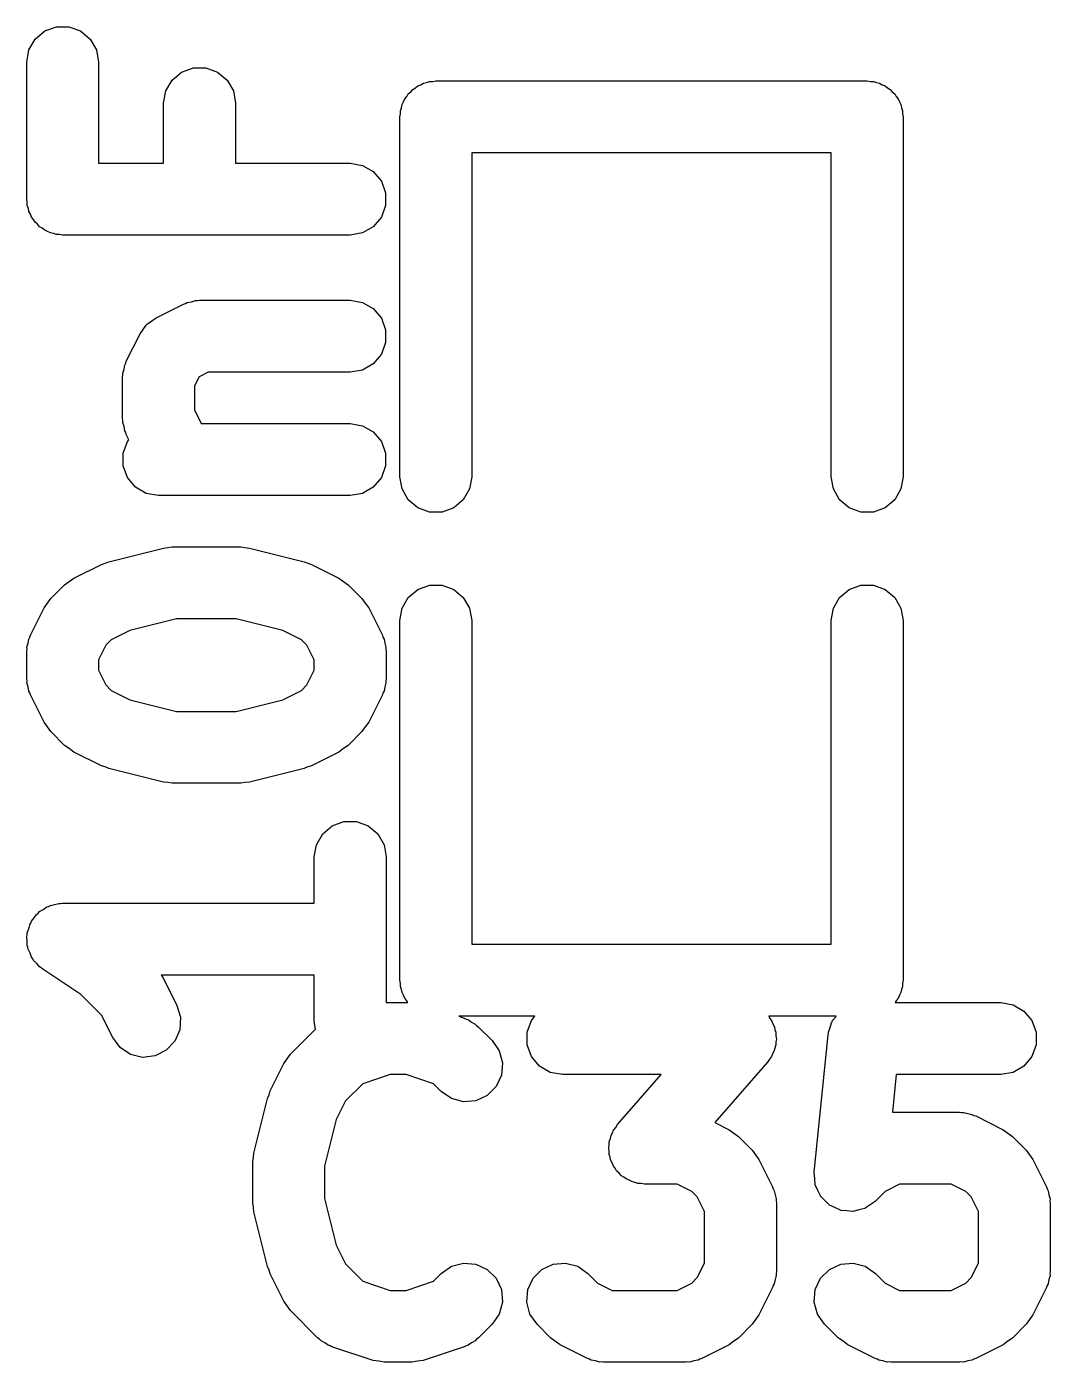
# Model space of a CAD drawing. Extents: x 51 to 137, y -158 to -25.
# Drawn here: x 97.575 to 99.383, y -59.612 to -57.255 of the extents above; entities that cross this region are included whole.
import ezdxf

# ---------------------------------------------------------------- set-up
doc = ezdxf.new("R2010")
doc.units = 0
doc.header["$MEASUREMENT"] = 0
doc.layers.add('BLACK', color=7, linetype='CONTINUOUS')

msp = doc.modelspace()

# ---------------------------------------------------------------- linework, layer by layer
at = {"layer": 'Black'}
for p, q in [((97.5902, -57.2766), (97.6071, -57.2624)), ((97.6071, -57.2624), (97.6278, -57.2549)), ((97.6278, -57.2549), (97.6498, -57.2549)), ((97.6498, -57.2549), (97.6706, -57.2624)), ((97.6706, -57.2624), (97.6875, -57.2766)), ((97.5791, -57.2957), (97.5902, -57.2766)), ((97.6875, -57.2766), (97.6985, -57.2957)), ((97.5753, -57.3174), (97.5791, -57.2957)), ((97.6985, -57.2957), (97.7023, -57.3174)), ((97.5753, -57.5593), (97.5753, -57.3174)), ((97.7023, -57.3174), (97.7023, -57.4958)), ((97.8321, -57.3492), (97.849, -57.335)), ((97.849, -57.335), (97.8697, -57.3275)), ((97.8697, -57.3275), (97.8917, -57.3275)), ((97.8917, -57.3275), (97.9125, -57.335)), ((97.9125, -57.335), (97.9294, -57.3492)), ((97.821, -57.3683), (97.8321, -57.3492)), ((97.9294, -57.3492), (97.9404, -57.3683)), ((98.262, -57.3628), (98.2662, -57.3592)), ((98.2662, -57.3592), (98.2715, -57.3573)), ((98.2715, -57.3573), (98.2763, -57.3545)), ((98.2763, -57.3545), (98.2818, -57.3536)), ((98.2818, -57.3536), (98.287, -57.3517)), ((98.287, -57.3517), (98.2925, -57.3517)), ((98.2925, -57.3517), (98.298, -57.3507)), ((98.298, -57.3507), (99.06, -57.3507)), ((99.06, -57.3507), (99.0655, -57.3517)), ((99.0655, -57.3517), (99.071, -57.3517)), ((99.071, -57.3517), (99.0762, -57.3536)), ((99.0762, -57.3536), (99.0817, -57.3545)), ((99.0817, -57.3545), (99.0865, -57.3573)), ((99.0865, -57.3573), (99.0917, -57.3592)), ((99.0917, -57.3592), (99.096, -57.3628)), ((97.8172, -57.39), (97.821, -57.3683)), ((97.9404, -57.3683), (97.9442, -57.39)), ((98.2411, -57.3877), (98.243, -57.3824)), ((98.243, -57.3824), (98.2466, -57.3782)), ((98.2466, -57.3782), (98.2494, -57.3734)), ((98.2494, -57.3734), (98.2536, -57.3698)), ((98.2536, -57.3698), (98.2572, -57.3656)), ((98.2572, -57.3656), (98.262, -57.3628)), ((99.096, -57.3628), (99.1008, -57.3656)), ((99.1008, -57.3656), (99.1044, -57.3698)), ((99.1044, -57.3698), (99.1086, -57.3734)), ((99.1086, -57.3734), (99.1114, -57.3782)), ((99.1114, -57.3782), (99.115, -57.3824)), ((99.115, -57.3824), (99.1169, -57.3877)), ((97.8172, -57.4958), (97.8172, -57.39)), ((97.9442, -57.39), (97.9442, -57.4958)), ((98.2355, -57.4032), (98.2374, -57.3979)), ((98.2355, -57.4087), (98.2355, -57.4032)), ((98.2374, -57.3979), (98.2383, -57.3925)), ((98.2383, -57.3925), (98.2411, -57.3877)), ((99.1169, -57.3877), (99.1197, -57.3925)), ((99.1197, -57.3925), (99.1206, -57.3979)), ((99.1206, -57.3979), (99.1225, -57.4032)), ((99.1225, -57.4032), (99.1225, -57.4087)), ((98.2345, -57.4142), (98.2355, -57.4087)), ((98.2345, -58.0492), (98.2345, -57.4142)), ((99.1225, -57.4087), (99.1235, -57.4142)), ((99.1235, -57.4142), (99.1235, -58.0492)), ((98.9965, -57.4777), (98.3615, -57.4777)), ((98.3615, -57.4777), (98.3615, -58.0492)), ((98.9965, -58.0492), (98.9965, -57.4777)), ((97.7023, -57.4958), (97.8172, -57.4958)), ((97.9442, -57.4958), (98.1468, -57.4958)), ((98.1468, -57.4958), (98.1685, -57.4997)), ((98.1685, -57.4997), (98.1876, -57.5107)), ((98.1876, -57.5107), (98.2018, -57.5276)), ((98.2018, -57.5276), (98.2093, -57.5483)), ((98.2093, -57.5483), (98.2093, -57.5704)), ((97.5763, -57.5648), (97.5753, -57.5593)), ((97.5763, -57.5704), (97.5763, -57.5648)), ((97.5782, -57.5756), (97.5763, -57.5704)), ((98.2093, -57.5704), (98.2018, -57.5911)), ((97.5791, -57.5811), (97.5782, -57.5756)), ((97.5819, -57.5859), (97.5791, -57.5811)), ((97.5838, -57.5911), (97.5819, -57.5859)), ((97.5874, -57.5953), (97.5838, -57.5911)), ((97.5902, -57.6002), (97.5874, -57.5953)), ((98.2018, -57.5911), (98.1876, -57.608)), ((97.5944, -57.6037), (97.5902, -57.6002)), ((97.598, -57.608), (97.5944, -57.6037)), ((97.6028, -57.6108), (97.598, -57.608)), ((97.6071, -57.6143), (97.6028, -57.6108)), ((97.6123, -57.6162), (97.6071, -57.6143)), ((97.6171, -57.619), (97.6123, -57.6162)), ((97.6226, -57.62), (97.6171, -57.619)), ((98.1685, -57.619), (98.1468, -57.6228)), ((98.1876, -57.608), (98.1685, -57.619)), ((97.6278, -57.6219), (97.6226, -57.62)), ((97.6333, -57.6219), (97.6278, -57.6219)), ((97.6388, -57.6228), (97.6333, -57.6219)), ((98.1468, -57.6228), (97.6388, -57.6228)), ((97.8039, -57.7686), (97.8523, -57.7445)), ((97.8523, -57.7445), (97.8558, -57.7434)), ((97.8558, -57.7434), (97.859, -57.7416)), ((97.859, -57.7416), (97.8663, -57.7403)), ((97.8663, -57.7403), (97.8735, -57.7382)), ((97.8735, -57.7382), (97.8771, -57.7384)), ((97.8771, -57.7384), (97.8807, -57.7377)), ((97.8807, -57.7377), (98.1468, -57.7377)), ((98.1468, -57.7377), (98.1685, -57.7416)), ((98.1685, -57.7416), (98.1876, -57.7526)), ((98.1876, -57.7526), (98.2018, -57.7695)), ((97.7811, -57.7896), (97.7862, -57.7818)), ((97.7862, -57.7818), (97.7876, -57.7807)), ((97.7876, -57.7807), (97.7887, -57.7793)), ((97.7887, -57.7793), (97.7964, -57.7742)), ((97.7964, -57.7742), (97.8039, -57.7686)), ((98.2018, -57.7695), (98.2093, -57.7902)), ((97.7513, -57.8454), (97.7755, -57.797)), ((97.7755, -57.797), (97.7811, -57.7896)), ((98.2093, -57.7902), (98.2093, -57.8123)), ((98.2093, -57.8123), (98.2018, -57.833)), ((97.7472, -57.8594), (97.7485, -57.8521)), ((97.7485, -57.8521), (97.7503, -57.8489)), ((97.7503, -57.8489), (97.7513, -57.8454)), ((98.1876, -57.8499), (98.1685, -57.8609)), ((98.2018, -57.833), (98.1876, -57.8499)), ((97.7446, -57.8738), (97.7453, -57.8702)), ((97.7446, -57.9464), (97.7446, -57.8738)), ((97.7451, -57.8666), (97.7472, -57.8594)), ((97.7453, -57.8702), (97.7451, -57.8666)), ((97.8797, -57.8728), (97.8716, -57.8888)), ((97.8957, -57.8647), (97.8797, -57.8728)), ((98.1468, -57.8647), (97.8957, -57.8647)), ((98.1685, -57.8609), (98.1468, -57.8647)), ((97.8716, -57.8888), (97.8716, -57.9314)), ((97.7453, -57.95), (97.7446, -57.9464)), ((97.8716, -57.9314), (97.8837, -57.9555)), ((97.7451, -57.9536), (97.7453, -57.95)), ((97.7472, -57.9608), (97.7451, -57.9536)), ((97.7485, -57.9681), (97.7472, -57.9608)), ((97.7503, -57.9713), (97.7485, -57.9681)), ((97.7513, -57.9748), (97.7503, -57.9713)), ((97.8837, -57.9555), (98.1468, -57.9555)), ((98.1468, -57.9555), (98.1685, -57.9593)), ((98.1685, -57.9593), (98.1876, -57.9703)), ((98.1876, -57.9703), (98.2018, -57.9872)), ((97.7456, -58.0079), (97.7531, -57.9872)), ((97.7559, -57.9839), (97.7513, -57.9748)), ((97.7531, -57.9872), (97.7559, -57.9839)), ((98.2018, -57.9872), (98.2093, -58.0079)), ((97.7456, -58.03), (97.7456, -58.0079)), ((98.2093, -58.0079), (98.2093, -58.03)), ((97.7531, -58.0507), (97.7456, -58.03)), ((98.2093, -58.03), (98.2018, -58.0507)), ((97.7673, -58.0676), (97.7531, -58.0507)), ((97.7864, -58.0786), (97.7673, -58.0676)), ((98.1876, -58.0676), (98.1685, -58.0786)), ((98.2018, -58.0507), (98.1876, -58.0676)), ((98.2383, -58.0709), (98.2345, -58.0492)), ((98.3615, -58.0492), (98.3577, -58.0709)), ((99.0003, -58.0709), (98.9965, -58.0492)), ((99.1235, -58.0492), (99.1197, -58.0709)), ((97.8081, -58.0825), (97.7864, -58.0786)), ((98.1468, -58.0825), (97.8081, -58.0825)), ((98.1685, -58.0786), (98.1468, -58.0825)), ((98.2494, -58.09), (98.2383, -58.0709)), ((98.2662, -58.1042), (98.2494, -58.09)), ((98.3466, -58.09), (98.3297, -58.1042)), ((98.3577, -58.0709), (98.3466, -58.09)), ((99.0114, -58.09), (99.0003, -58.0709)), ((99.0282, -58.1042), (99.0114, -58.09)), ((99.1086, -58.09), (99.0917, -58.1042)), ((99.1197, -58.0709), (99.1086, -58.09)), ((98.287, -58.1117), (98.2662, -58.1042)), ((98.309, -58.1117), (98.287, -58.1117)), ((98.3297, -58.1042), (98.309, -58.1117)), ((99.049, -58.1117), (99.0282, -58.1042)), ((99.071, -58.1117), (99.049, -58.1117)), ((99.0917, -58.1042), (99.071, -58.1117)), ((97.7202, -58.1993), (97.8169, -58.1751)), ((97.8169, -58.1751), (97.8247, -58.1745)), ((97.8247, -58.1745), (97.8323, -58.1732)), ((97.8323, -58.1732), (97.9533, -58.1732)), ((97.9533, -58.1732), (97.9609, -58.1745)), ((97.9609, -58.1745), (97.9687, -58.1751)), ((97.9687, -58.1751), (98.0654, -58.1993)), ((97.6588, -58.2283), (97.7072, -58.2041)), ((97.7072, -58.2041), (97.7138, -58.2021)), ((97.7138, -58.2021), (97.7202, -58.1993)), ((98.0654, -58.1993), (98.0718, -58.2021)), ((98.0718, -58.2021), (98.0784, -58.2041)), ((98.0784, -58.2041), (98.1268, -58.2283)), ((97.6506, -58.2343), (97.6588, -58.2283)), ((98.1268, -58.2283), (98.135, -58.2343)), ((97.6181, -58.2643), (97.6423, -58.2402)), ((97.6423, -58.2402), (97.6506, -58.2343)), ((98.135, -58.2343), (98.1433, -58.2402)), ((98.1433, -58.2402), (98.1675, -58.2643)), ((98.2494, -58.2624), (98.2662, -58.2482)), ((98.2662, -58.2482), (98.287, -58.2407)), ((98.287, -58.2407), (98.309, -58.2407)), ((98.309, -58.2407), (98.3297, -58.2482)), ((98.3297, -58.2482), (98.3466, -58.2624)), ((99.0114, -58.2624), (99.0282, -58.2482)), ((99.0282, -58.2482), (99.049, -58.2407)), ((99.049, -58.2407), (99.071, -58.2407)), ((99.071, -58.2407), (99.0917, -58.2482)), ((99.0917, -58.2482), (99.1086, -58.2624)), ((97.6062, -58.2809), (97.6123, -58.2727)), ((97.6123, -58.2727), (97.6181, -58.2643)), ((98.1675, -58.2643), (98.1734, -58.2727)), ((98.1734, -58.2727), (98.1794, -58.2808)), ((98.2383, -58.2815), (98.2494, -58.2624)), ((98.3466, -58.2624), (98.3577, -58.2815)), ((99.0003, -58.2815), (99.0114, -58.2624)), ((99.1086, -58.2624), (99.1197, -58.2815)), ((97.582, -58.3292), (97.6062, -58.2809)), ((97.8401, -58.3002), (97.7577, -58.3208)), ((97.9455, -58.3002), (97.8401, -58.3002)), ((98.0279, -58.3208), (97.9455, -58.3002)), ((98.1794, -58.2808), (98.2036, -58.3292)), ((98.2345, -58.3032), (98.2383, -58.2815)), ((98.2345, -58.9382), (98.2345, -58.3032)), ((98.3577, -58.2815), (98.3615, -58.3032)), ((98.3615, -58.3032), (98.3615, -58.8747)), ((98.9965, -58.3032), (99.0003, -58.2815)), ((98.9965, -58.8747), (98.9965, -58.3032)), ((99.1197, -58.2815), (99.1235, -58.3032)), ((99.1235, -58.3032), (99.1235, -58.9382)), ((97.7577, -58.3208), (97.7248, -58.3372)), ((98.0608, -58.3372), (98.0279, -58.3208)), ((97.5757, -58.3504), (97.5778, -58.3432)), ((97.5759, -58.354), (97.5757, -58.3504)), ((97.5778, -58.3432), (97.5791, -58.3359)), ((97.5791, -58.3359), (97.581, -58.3327)), ((97.581, -58.3327), (97.582, -58.3292)), ((97.7152, -58.3469), (97.7023, -58.3726)), ((97.7248, -58.3372), (97.7152, -58.3469)), ((98.0704, -58.3469), (98.0608, -58.3372)), ((98.0833, -58.3726), (98.0704, -58.3469)), ((98.2036, -58.3292), (98.2047, -58.3327)), ((98.2047, -58.3327), (98.2065, -58.3359)), ((98.2065, -58.3359), (98.2078, -58.3432)), ((98.2078, -58.3432), (98.2099, -58.3504)), ((98.2099, -58.3504), (98.2097, -58.354)), ((97.5753, -58.3576), (97.5759, -58.354)), ((97.5753, -58.406), (97.5753, -58.3576)), ((97.7023, -58.3726), (97.7023, -58.391)), ((98.0833, -58.391), (98.0833, -58.3726)), ((98.2097, -58.354), (98.2103, -58.3576)), ((98.2103, -58.3576), (98.2103, -58.406)), ((97.7023, -58.391), (97.7152, -58.4168)), ((98.0704, -58.4168), (98.0833, -58.391)), ((97.5759, -58.4096), (97.5753, -58.406)), ((97.5757, -58.4133), (97.5759, -58.4096)), ((97.5778, -58.4204), (97.5757, -58.4133)), ((97.5791, -58.4277), (97.5778, -58.4204)), ((97.7152, -58.4168), (97.7248, -58.4264)), ((98.0608, -58.4264), (98.0704, -58.4168)), ((98.2078, -58.4204), (98.2065, -58.4277)), ((98.2099, -58.4133), (98.2078, -58.4204)), ((98.2103, -58.406), (98.2097, -58.4096)), ((98.2097, -58.4096), (98.2099, -58.4133)), ((97.581, -58.4309), (97.5791, -58.4277)), ((97.582, -58.4344), (97.581, -58.4309)), ((97.6062, -58.4828), (97.582, -58.4344)), ((97.7248, -58.4264), (97.7577, -58.4429)), ((97.7577, -58.4429), (97.8401, -58.4635)), ((97.9455, -58.4635), (98.0279, -58.4429)), ((98.0279, -58.4429), (98.0608, -58.4264)), ((98.2036, -58.4344), (98.1794, -58.4828)), ((98.2047, -58.4309), (98.2036, -58.4344)), ((98.2065, -58.4277), (98.2047, -58.4309)), ((97.8401, -58.4635), (97.9455, -58.4635)), ((97.6123, -58.491), (97.6062, -58.4828)), ((97.6181, -58.4993), (97.6123, -58.491)), ((98.1733, -58.491), (98.1675, -58.4993)), ((98.1794, -58.4828), (98.1733, -58.491)), ((97.6423, -58.5235), (97.6181, -58.4993)), ((98.1675, -58.4993), (98.1433, -58.5235)), ((97.6506, -58.5293), (97.6423, -58.5235)), ((97.6588, -58.5354), (97.6506, -58.5293)), ((97.7072, -58.5596), (97.6588, -58.5354)), ((98.1268, -58.5354), (98.0833, -58.5571)), ((98.135, -58.5293), (98.1268, -58.5354)), ((98.1433, -58.5235), (98.135, -58.5293)), ((97.7138, -58.5615), (97.7072, -58.5596)), ((97.7202, -58.5644), (97.7138, -58.5615)), ((98.0718, -58.5615), (98.0654, -58.5644)), ((98.0784, -58.5596), (98.0718, -58.5615)), ((98.0833, -58.5571), (98.0784, -58.5596)), ((97.8169, -58.5886), (97.7202, -58.5644)), ((98.0654, -58.5644), (97.9687, -58.5886)), ((97.8247, -58.5891), (97.8169, -58.5886)), ((97.8323, -58.5905), (97.8247, -58.5891)), ((97.9533, -58.5905), (97.8323, -58.5905)), ((97.9609, -58.5891), (97.9533, -58.5905)), ((97.9687, -58.5886), (97.9609, -58.5891)), ((98.0871, -58.6988), (98.0982, -58.6797)), ((98.0982, -58.6797), (98.1151, -58.6655)), ((98.1151, -58.6655), (98.1358, -58.658)), ((98.1358, -58.658), (98.1578, -58.658)), ((98.1578, -58.658), (98.1786, -58.6655)), ((98.1786, -58.6655), (98.1955, -58.6797)), ((98.1955, -58.6797), (98.2065, -58.6988)), ((98.0833, -58.7205), (98.0871, -58.6988)), ((98.2065, -58.6988), (98.2103, -58.7205)), ((98.0833, -58.8021), (98.0833, -58.7205)), ((98.2103, -58.7205), (98.2103, -58.9775)), ((97.5887, -58.8281), (97.5929, -58.8218)), ((97.5929, -58.8218), (97.5957, -58.8197)), ((97.5957, -58.8197), (97.598, -58.817)), ((97.598, -58.817), (97.6046, -58.8132)), ((97.6046, -58.8132), (97.6107, -58.8087)), ((97.6107, -58.8087), (97.614, -58.8077)), ((97.614, -58.8077), (97.6171, -58.806)), ((97.6171, -58.806), (97.6246, -58.8046)), ((97.6246, -58.8046), (97.6318, -58.8025)), ((97.6318, -58.8025), (97.6353, -58.8027)), ((97.6353, -58.8027), (97.6388, -58.8021)), ((97.6388, -58.8021), (98.0833, -58.8021)), ((97.5789, -58.8475), (97.5807, -58.8401)), ((97.5807, -58.8401), (97.5826, -58.8372)), ((97.5826, -58.8372), (97.5838, -58.8339)), ((97.5838, -58.8339), (97.5887, -58.8281)), ((97.5754, -58.8615), (97.5763, -58.8581)), ((97.5763, -58.8691), (97.5754, -58.8615)), ((97.5763, -58.8546), (97.5789, -58.8475)), ((97.5763, -58.8581), (97.5763, -58.8546)), ((97.5763, -58.8767), (97.5763, -58.8691)), ((97.5775, -58.88), (97.5763, -58.8767)), ((97.5779, -58.8835), (97.5775, -58.88)), ((97.5812, -58.8903), (97.5779, -58.8835)), ((97.5838, -58.8974), (97.5812, -58.8903)), ((98.3615, -58.8747), (98.9965, -58.8747)), ((97.5861, -58.9001), (97.5838, -58.8974)), ((97.5876, -58.9032), (97.5861, -58.9001)), ((97.5931, -58.9085), (97.5876, -58.9032)), ((97.598, -58.9143), (97.5931, -58.9085)), ((97.601, -58.916), (97.598, -58.9143)), ((97.6036, -58.9185), (97.601, -58.916)), ((97.6709, -58.9634), (97.6036, -58.9185)), ((98.0833, -58.9291), (97.813, -58.9291)), ((97.813, -58.9291), (97.8166, -58.934)), ((97.8166, -58.934), (97.8407, -58.9824)), ((98.0833, -59.0108), (98.0833, -58.9291)), ((98.2355, -58.9437), (98.2345, -58.9382)), ((99.1235, -58.9382), (99.1225, -58.9437)), ((97.7076, -59), (97.6709, -58.9634)), ((98.2355, -58.9492), (98.2355, -58.9437)), ((98.2374, -58.9544), (98.2355, -58.9492)), ((98.2383, -58.9599), (98.2374, -58.9544)), ((98.2411, -58.9647), (98.2383, -58.9599)), ((99.1197, -58.9599), (99.1169, -58.9647)), ((99.1206, -58.9544), (99.1197, -58.9599)), ((99.1225, -58.9492), (99.1206, -58.9544)), ((99.1225, -58.9437), (99.1225, -58.9492)), ((97.8407, -58.9824), (97.847, -59.0035)), ((98.2103, -58.9775), (98.2485, -58.9775)), ((98.243, -58.9699), (98.2411, -58.9647)), ((98.2466, -58.9742), (98.243, -58.9699)), ((98.2485, -58.9775), (98.2466, -58.9742)), ((99.1114, -58.9742), (99.1095, -58.9775)), ((99.1095, -58.9775), (99.2959, -58.9775)), ((99.115, -58.9699), (99.1114, -58.9742)), ((99.1169, -58.9647), (99.115, -58.9699)), ((99.2959, -58.9775), (99.3176, -58.9813)), ((99.3176, -58.9813), (99.3367, -58.9924)), ((97.7272, -59.0392), (97.7076, -59)), ((97.847, -59.0035), (97.8457, -59.0255)), ((98.4731, -59.0017), (98.3385, -59.0017)), ((98.3385, -59.0017), (98.3483, -59.005)), ((98.3483, -59.005), (98.3515, -59.0067)), ((98.3515, -59.0067), (98.3551, -59.0076)), ((98.3551, -59.0076), (98.3612, -59.0119)), ((98.4592, -59.03), (98.4668, -59.0093)), ((98.4668, -59.0093), (98.4731, -59.0017)), ((99.0052, -59.0017), (98.886, -59.0017)), ((98.886, -59.0017), (98.8881, -59.0055)), ((98.8881, -59.0055), (98.8912, -59.0093)), ((98.8912, -59.0093), (98.8934, -59.0151)), ((98.9981, -59.0115), (98.999, -59.0093)), ((98.999, -59.0093), (99.0045, -59.0026)), ((99.0045, -59.0026), (99.0052, -59.0017)), ((99.3367, -58.9924), (99.3508, -59.0093)), ((99.3508, -59.0093), (99.3584, -59.03)), ((97.8457, -59.0255), (97.8369, -59.0458)), ((98.0414, -59.0687), (98.0857, -59.0244)), ((98.0857, -59.0244), (98.0833, -59.0108)), ((98.3612, -59.0119), (98.3677, -59.0155)), ((98.3677, -59.0155), (98.3701, -59.0182)), ((98.3701, -59.0182), (98.3731, -59.0203)), ((98.3731, -59.0203), (98.3973, -59.0445)), ((98.4592, -59.052), (98.4592, -59.03)), ((98.8934, -59.0151), (98.8963, -59.0205)), ((98.8963, -59.0205), (98.8971, -59.0254)), ((98.8971, -59.0254), (98.8988, -59.03)), ((98.8988, -59.03), (98.8988, -59.0362)), ((98.9908, -59.0347), (98.9914, -59.0324)), ((98.9914, -59.03), (98.9944, -59.0218)), ((98.9914, -59.0324), (98.9914, -59.03)), ((98.9944, -59.0218), (98.9967, -59.0135)), ((98.9967, -59.0135), (98.9981, -59.0115)), ((99.3584, -59.03), (99.3584, -59.052)), ((97.7403, -59.0569), (97.7272, -59.0392)), ((97.7587, -59.069), (97.7403, -59.0569)), ((97.8369, -59.0458), (97.8218, -59.0618)), ((98.3973, -59.0445), (98.41, -59.0626)), ((98.4668, -59.0728), (98.4592, -59.052)), ((98.8988, -59.052), (98.8966, -59.0579)), ((98.8988, -59.0362), (98.8997, -59.0423)), ((98.8997, -59.0423), (98.8988, -59.0471)), ((98.8988, -59.0471), (98.8988, -59.052)), ((98.9666, -59.2766), (98.9908, -59.0347)), ((99.3584, -59.052), (99.3508, -59.0728)), ((97.7801, -59.0742), (97.7587, -59.069)), ((97.8021, -59.0716), (97.7801, -59.0742)), ((97.8218, -59.0618), (97.8021, -59.0716)), ((98.0295, -59.0852), (98.0356, -59.077)), ((98.0356, -59.077), (98.0414, -59.0687)), ((98.41, -59.0626), (98.4157, -59.0839)), ((98.4809, -59.0897), (98.4668, -59.0728)), ((98.8872, -59.0775), (98.884, -59.0828)), ((98.8912, -59.0728), (98.8872, -59.0775)), ((98.8929, -59.0681), (98.8912, -59.0728)), ((98.8954, -59.064), (98.8929, -59.0681)), ((98.8966, -59.0579), (98.8954, -59.064)), ((99.3508, -59.0728), (99.3367, -59.0897)), ((98.0053, -59.1336), (98.0295, -59.0852)), ((98.2176, -59.1045), (98.169, -59.1207)), ((98.2454, -59.1045), (98.2176, -59.1045)), ((98.2939, -59.1207), (98.2454, -59.1045)), ((98.4157, -59.0839), (98.4138, -59.1058)), ((98.5, -59.1007), (98.4809, -59.0897)), ((98.5218, -59.1045), (98.5, -59.1007)), ((98.6963, -59.1045), (98.5218, -59.1045)), ((98.6191, -59.1927), (98.6963, -59.1045)), ((98.884, -59.0828), (98.7909, -59.1892)), ((99.1114, -59.1045), (99.1048, -59.171)), ((99.2959, -59.1045), (99.1114, -59.1045)), ((99.3176, -59.1007), (99.2959, -59.1045)), ((99.3367, -59.0897), (99.3176, -59.1007)), ((98.169, -59.1207), (98.1385, -59.1512)), ((98.3075, -59.1343), (98.2939, -59.1207)), ((98.4044, -59.1258), (98.3888, -59.1414)), ((98.4138, -59.1058), (98.4044, -59.1258)), ((97.9763, -59.2433), (98.0005, -59.1466)), ((98.0005, -59.1466), (98.0034, -59.1402)), ((98.0034, -59.1402), (98.0053, -59.1336)), ((98.1385, -59.1512), (98.1221, -59.1841)), ((98.3256, -59.1469), (98.3075, -59.1343)), ((98.3469, -59.1526), (98.3256, -59.1469)), ((98.3689, -59.1507), (98.3469, -59.1526)), ((98.3888, -59.1414), (98.3689, -59.1507)), ((99.1048, -59.171), (99.2233, -59.171)), ((99.2233, -59.171), (99.2269, -59.1717)), ((99.2269, -59.1717), (99.2305, -59.1715)), ((99.2305, -59.1715), (99.2377, -59.1736)), ((99.2377, -59.1736), (99.245, -59.1749)), ((99.245, -59.1749), (99.2482, -59.1767)), ((98.1221, -59.1841), (98.1015, -59.2665)), ((98.6119, -59.2028), (98.6159, -59.198)), ((98.6159, -59.198), (98.6191, -59.1927)), ((98.7909, -59.1892), (98.8163, -59.2019)), ((99.2482, -59.1767), (99.2517, -59.1777)), ((99.2517, -59.1777), (99.3001, -59.2019)), ((98.6044, -59.2235), (98.6065, -59.2177)), ((98.6065, -59.2177), (98.6077, -59.2116)), ((98.6077, -59.2116), (98.6102, -59.2074)), ((98.6102, -59.2074), (98.6119, -59.2028)), ((98.8163, -59.2019), (98.8244, -59.208)), ((98.8244, -59.208), (98.8328, -59.2138)), ((98.8328, -59.2138), (98.8569, -59.238)), ((99.3001, -59.2019), (99.3082, -59.208)), ((99.3082, -59.208), (99.3166, -59.2138)), ((99.3166, -59.2138), (99.3408, -59.238)), ((97.9758, -59.2511), (97.9763, -59.2433)), ((98.6034, -59.2332), (98.6044, -59.2284)), ((98.6044, -59.2394), (98.6034, -59.2332)), ((98.6044, -59.2284), (98.6044, -59.2235)), ((98.6044, -59.2456), (98.6044, -59.2394)), ((98.606, -59.2502), (98.6044, -59.2456)), ((98.8569, -59.238), (98.8628, -59.2463)), ((98.8628, -59.2463), (98.8688, -59.2545)), ((99.3408, -59.238), (99.3466, -59.2463)), ((99.3466, -59.2463), (99.3527, -59.2545)), ((97.9745, -59.2587), (97.9758, -59.2511)), ((97.9745, -59.3313), (97.9745, -59.2587)), ((98.1015, -59.2665), (98.1015, -59.3235)), ((98.6068, -59.255), (98.606, -59.2502)), ((98.6098, -59.2605), (98.6068, -59.255)), ((98.6119, -59.2663), (98.6098, -59.2605)), ((98.6151, -59.27), (98.6119, -59.2663)), ((98.6174, -59.2743), (98.6151, -59.27)), ((98.8688, -59.2545), (98.893, -59.3029)), ((99.3527, -59.2545), (99.3768, -59.3029)), ((98.6221, -59.2784), (98.6174, -59.2743)), ((98.6261, -59.2832), (98.6221, -59.2784)), ((98.6303, -59.2856), (98.6261, -59.2832)), ((98.634, -59.2889), (98.6303, -59.2856)), ((98.6398, -59.2911), (98.634, -59.2889)), ((98.6452, -59.2942), (98.6398, -59.2911)), ((98.9665, -59.2774), (98.9666, -59.277)), ((98.9674, -59.288), (98.9665, -59.2774)), ((98.9666, -59.277), (98.9666, -59.2766)), ((98.9682, -59.2986), (98.9674, -59.288)), ((98.65, -59.2951), (98.6452, -59.2942)), ((98.6546, -59.2968), (98.65, -59.2951)), ((98.6608, -59.297), (98.6546, -59.2968)), ((98.6669, -59.298), (98.6608, -59.297)), ((98.7245, -59.298), (98.6669, -59.298)), ((98.7502, -59.3109), (98.7245, -59.298)), ((98.7599, -59.3205), (98.7502, -59.3109)), ((98.893, -59.3029), (98.8941, -59.3064)), ((98.8941, -59.3064), (98.8959, -59.3096)), ((98.8959, -59.3096), (98.8972, -59.3169)), ((98.8972, -59.3169), (98.8993, -59.324)), ((98.9684, -59.2989), (98.9682, -59.2986)), ((98.9684, -59.2993), (98.9684, -59.2989)), ((98.9729, -59.309), (98.9684, -59.2993)), ((98.9773, -59.3187), (98.9729, -59.309)), ((99.0916, -59.3109), (99.0747, -59.3278)), ((99.1173, -59.298), (99.0916, -59.3109)), ((99.2083, -59.298), (99.1173, -59.298)), ((99.2341, -59.3109), (99.2083, -59.298)), ((99.2437, -59.3205), (99.2341, -59.3109)), ((99.3768, -59.3029), (99.3779, -59.3064)), ((99.3779, -59.3064), (99.3797, -59.3096)), ((99.3797, -59.3096), (99.381, -59.3169)), ((99.381, -59.3169), (99.3831, -59.324)), ((97.9758, -59.3389), (97.9745, -59.3313)), ((97.9763, -59.3467), (97.9758, -59.3389)), ((98.1015, -59.3235), (98.1221, -59.4059)), ((98.7727, -59.3463), (98.7599, -59.3205)), ((98.8993, -59.324), (98.8991, -59.3277)), ((98.8991, -59.3277), (98.8997, -59.3313)), ((98.8997, -59.3313), (98.8997, -59.4522)), ((98.9776, -59.319), (98.9773, -59.3187)), ((98.9777, -59.3193), (98.9776, -59.319)), ((98.9853, -59.3268), (98.9777, -59.3193)), ((98.9927, -59.3345), (98.9853, -59.3268)), ((98.9931, -59.3346), (98.9927, -59.3345)), ((98.9933, -59.3349), (98.9931, -59.3346)), ((99.003, -59.3394), (98.9933, -59.3349)), ((99.0126, -59.344), (99.003, -59.3394)), ((99.0562, -59.3406), (99.0559, -59.3408)), ((99.0566, -59.3405), (99.0562, -59.3406)), ((99.0653, -59.3344), (99.0566, -59.3405)), ((99.0741, -59.3284), (99.0653, -59.3344)), ((99.0743, -59.328), (99.0741, -59.3284)), ((99.0747, -59.3278), (99.0743, -59.328)), ((99.2565, -59.3463), (99.2437, -59.3205)), ((99.3831, -59.324), (99.3829, -59.3277)), ((99.3829, -59.3277), (99.3835, -59.3313)), ((99.3835, -59.3313), (99.3835, -59.4522)), ((98.0005, -59.4435), (97.9763, -59.3467)), ((98.7727, -59.4373), (98.7727, -59.3463)), ((99.013, -59.3441), (99.0126, -59.344)), ((99.0133, -59.3443), (99.013, -59.3441)), ((99.024, -59.3452), (99.0133, -59.3443)), ((99.0345, -59.3462), (99.024, -59.3452)), ((99.0349, -59.3461), (99.0345, -59.3462)), ((99.0353, -59.3462), (99.0349, -59.3461)), ((99.0455, -59.3434), (99.0353, -59.3462)), ((99.0559, -59.3408), (99.0455, -59.3434)), ((99.2565, -59.4373), (99.2565, -59.3463)), ((98.1221, -59.4059), (98.1385, -59.4388)), ((98.0034, -59.4498), (98.0005, -59.4435)), ((98.0053, -59.4565), (98.0034, -59.4498)), ((98.0295, -59.5048), (98.0053, -59.4565)), ((98.1385, -59.4388), (98.169, -59.4693)), ((98.2939, -59.4693), (98.3075, -59.4557)), ((98.3075, -59.4557), (98.3256, -59.4431)), ((98.3256, -59.4431), (98.3469, -59.4374)), ((98.3469, -59.4374), (98.3689, -59.4393)), ((98.3689, -59.4393), (98.3888, -59.4486)), ((98.3888, -59.4486), (98.4044, -59.4642)), ((98.4697, -59.4642), (98.4853, -59.4486)), ((98.4853, -59.4486), (98.5053, -59.4393)), ((98.5053, -59.4393), (98.5273, -59.4374)), ((98.5273, -59.4374), (98.5486, -59.4431)), ((98.5486, -59.4431), (98.5667, -59.4557)), ((98.5667, -59.4557), (98.5836, -59.4726)), ((98.7599, -59.463), (98.7727, -59.4373)), ((98.8997, -59.4522), (98.8991, -59.4559)), ((98.8991, -59.4559), (98.8993, -59.4595)), ((98.9777, -59.4642), (98.9933, -59.4486)), ((98.9933, -59.4486), (99.0133, -59.4393)), ((99.0133, -59.4393), (99.0353, -59.4374)), ((99.0353, -59.4374), (99.0566, -59.4431)), ((99.0566, -59.4431), (99.0747, -59.4557)), ((99.0747, -59.4557), (99.0916, -59.4726)), ((99.2437, -59.463), (99.2565, -59.4373)), ((99.3835, -59.4522), (99.3829, -59.4559)), ((99.3829, -59.4559), (99.3831, -59.4595)), ((98.169, -59.4693), (98.2176, -59.4855)), ((98.2454, -59.4855), (98.2939, -59.4693)), ((98.4044, -59.4642), (98.4138, -59.4842)), ((98.4604, -59.4842), (98.4697, -59.4642)), ((98.5836, -59.4726), (98.6093, -59.4855)), ((98.7245, -59.4855), (98.7502, -59.4726)), ((98.7502, -59.4726), (98.7599, -59.463)), ((98.893, -59.4806), (98.8688, -59.529)), ((98.8941, -59.4771), (98.893, -59.4806)), ((98.8959, -59.474), (98.8941, -59.4771)), ((98.8972, -59.4666), (98.8959, -59.474)), ((98.8993, -59.4595), (98.8972, -59.4666)), ((98.9684, -59.4842), (98.9777, -59.4642)), ((99.0916, -59.4726), (99.1173, -59.4855)), ((99.2083, -59.4855), (99.2341, -59.4726)), ((99.2341, -59.4726), (99.2437, -59.463)), ((99.3768, -59.4806), (99.3527, -59.529)), ((99.3779, -59.4771), (99.3768, -59.4806)), ((99.3797, -59.474), (99.3779, -59.4771)), ((99.381, -59.4666), (99.3797, -59.474)), ((99.3831, -59.4595), (99.381, -59.4666)), ((98.0356, -59.513), (98.0295, -59.5048)), ((98.2176, -59.4855), (98.2454, -59.4855)), ((98.4138, -59.4842), (98.4157, -59.5062)), ((98.4585, -59.5062), (98.4604, -59.4842)), ((98.6093, -59.4855), (98.7245, -59.4855)), ((98.9665, -59.5062), (98.9684, -59.4842)), ((99.1173, -59.4855), (99.2083, -59.4855)), ((98.0414, -59.5213), (98.0356, -59.513)), ((98.0898, -59.5697), (98.0414, -59.5213)), ((98.41, -59.5275), (98.3973, -59.5455)), ((98.4157, -59.5062), (98.41, -59.5275)), ((98.4642, -59.5275), (98.4585, -59.5062)), ((98.4769, -59.5455), (98.4642, -59.5275)), ((98.8688, -59.529), (98.8628, -59.5372)), ((98.9722, -59.5275), (98.9665, -59.5062)), ((98.9849, -59.5455), (98.9722, -59.5275)), ((99.3527, -59.529), (99.3466, -59.5372)), ((98.3973, -59.5455), (98.3731, -59.5697)), ((98.5011, -59.5697), (98.4769, -59.5455)), ((98.8569, -59.5455), (98.8328, -59.5697)), ((98.8628, -59.5372), (98.8569, -59.5455)), ((99.0091, -59.5697), (98.9849, -59.5455)), ((99.3408, -59.5455), (99.3166, -59.5697)), ((99.3466, -59.5372), (99.3408, -59.5455)), ((98.0928, -59.5718), (98.0898, -59.5697)), ((98.0952, -59.5746), (98.0928, -59.5718)), ((98.1018, -59.5781), (98.0952, -59.5746)), ((98.3677, -59.5746), (98.3612, -59.5781)), ((98.3701, -59.5718), (98.3677, -59.5746)), ((98.3731, -59.5697), (98.3701, -59.5718)), ((98.5094, -59.5756), (98.5011, -59.5697)), ((98.5176, -59.5816), (98.5094, -59.5756)), ((98.8244, -59.5755), (98.8163, -59.5816)), ((98.8328, -59.5697), (98.8244, -59.5755)), ((99.0174, -59.5755), (99.0091, -59.5697)), ((99.0256, -59.5816), (99.0174, -59.5755)), ((99.3082, -59.5755), (99.3001, -59.5816)), ((99.3166, -59.5697), (99.3082, -59.5755)), ((98.1079, -59.5824), (98.1018, -59.5781)), ((98.1114, -59.5833), (98.1079, -59.5824)), ((98.1146, -59.5851), (98.1114, -59.5833)), ((98.1872, -59.6093), (98.1146, -59.5851)), ((98.3483, -59.5851), (98.2757, -59.6093)), ((98.3515, -59.5833), (98.3483, -59.5851)), ((98.3551, -59.5824), (98.3515, -59.5833)), ((98.3612, -59.5781), (98.3551, -59.5824)), ((98.5659, -59.6058), (98.5176, -59.5816)), ((98.8163, -59.5816), (98.7679, -59.6058)), ((99.0739, -59.6058), (99.0256, -59.5816)), ((99.3001, -59.5816), (99.2517, -59.6058)), ((98.1973, -59.6107), (98.1872, -59.6093)), ((98.2073, -59.6125), (98.1973, -59.6107)), ((98.2557, -59.6125), (98.2073, -59.6125)), ((98.2657, -59.6107), (98.2557, -59.6125)), ((98.2757, -59.6093), (98.2657, -59.6107)), ((98.5694, -59.6068), (98.5659, -59.6058)), ((98.5726, -59.6087), (98.5694, -59.6068)), ((98.5799, -59.61), (98.5726, -59.6087)), ((98.5871, -59.6121), (98.5799, -59.61)), ((98.5907, -59.6119), (98.5871, -59.6121)), ((98.5943, -59.6125), (98.5907, -59.6119)), ((98.7395, -59.6125), (98.5943, -59.6125)), ((98.7431, -59.6119), (98.7395, -59.6125)), ((98.7467, -59.6121), (98.7431, -59.6119)), ((98.7539, -59.61), (98.7467, -59.6121)), ((98.7612, -59.6087), (98.7539, -59.61)), ((98.7644, -59.6068), (98.7612, -59.6087)), ((98.7679, -59.6058), (98.7644, -59.6068)), ((99.0774, -59.6068), (99.0739, -59.6058)), ((99.0806, -59.6087), (99.0774, -59.6068)), ((99.0879, -59.61), (99.0806, -59.6087)), ((99.0951, -59.6121), (99.0879, -59.61)), ((99.0987, -59.6119), (99.0951, -59.6121)), ((99.1023, -59.6125), (99.0987, -59.6119)), ((99.2233, -59.6125), (99.1023, -59.6125)), ((99.2269, -59.6119), (99.2233, -59.6125)), ((99.2305, -59.6121), (99.2269, -59.6119)), ((99.2377, -59.61), (99.2305, -59.6121)), ((99.245, -59.6087), (99.2377, -59.61)), ((99.2482, -59.6068), (99.245, -59.6087)), ((99.2517, -59.6058), (99.2482, -59.6068))]:
    msp.add_line(p, q, dxfattribs=at)

doc.saveas('drawing.dxf')
